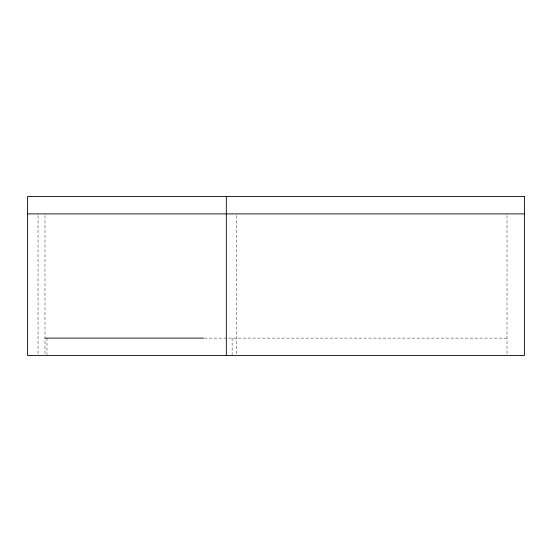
<?xml version="1.0" encoding="UTF-8"?>
<svg xmlns="http://www.w3.org/2000/svg" width="552" height="552" viewBox="0 0 552 552"><rect width="100%" height="100%" fill="white"/><g stroke="black" fill="none" stroke-linecap="round" stroke-linejoin="round"><path stroke-width="0.41" stroke-dasharray="2.76 2.07" d="M204.454 338.1L507.012 338.1M507.012 215.618L507.012 355.488M236.753 215.618L236.753 354.632M232.116 338.1L232.116 354.66M46.975 338.1L46.975 354.66M44.988 215.618L44.988 354.66M38.033 215.618L38.033 355.488"/><path stroke-width="0.83" d="M27.6 213.9L524.4 213.9M44.988 338.1L203.591 338.1M226.32 196.512L226.32 355.488M524.4 196.512L27.6 196.512L27.6 355.488L524.4 355.488L524.4 196.512"/></g></svg>
